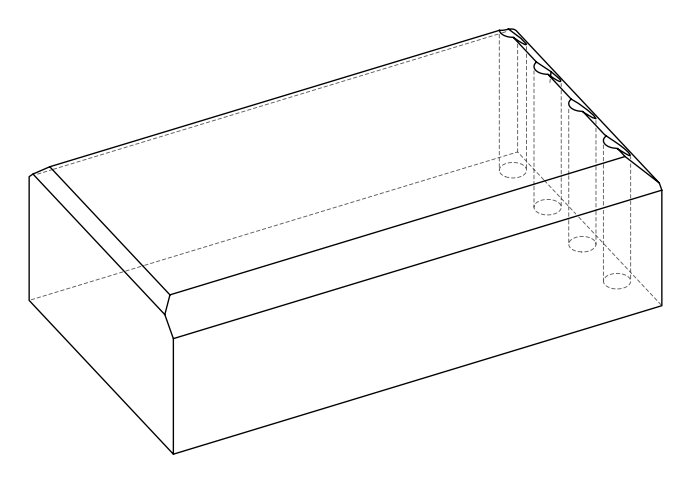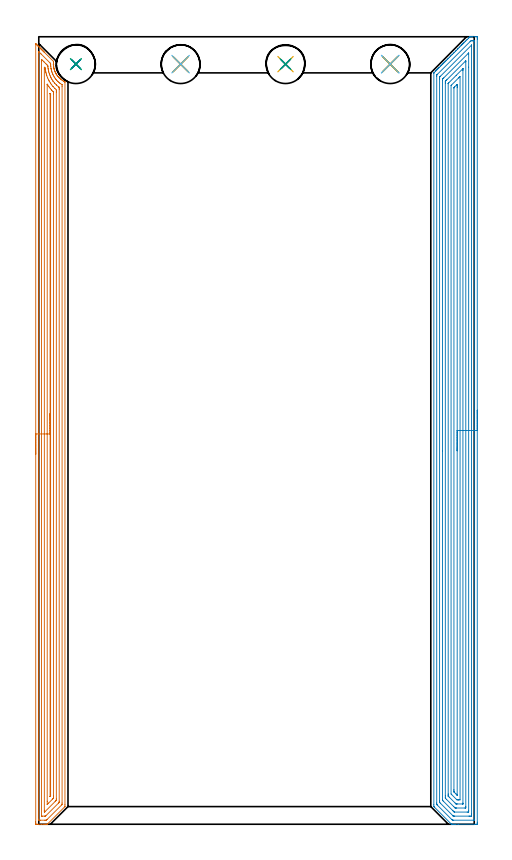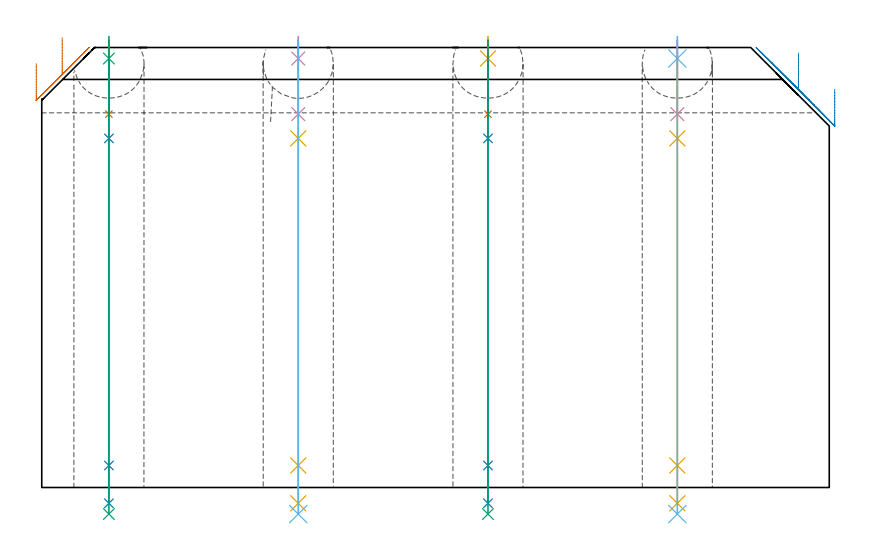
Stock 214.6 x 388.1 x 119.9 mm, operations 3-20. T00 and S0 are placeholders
(PLAN: 20 operations, 13 tool changes, 63.3 min)
(1 AREA_MILL | FG_CHAMFER_SURFACE | UGT0205_001 | 6.16 min | 7796 mm3)
(2 AREA_MILL_1 | FG_CHAMFER_SURFACE_1 | UGT0205_001 | 9.46 min | 33619 mm3)
(3 AREA_MILL_2 | FG_CHAMFER_SURFACE_2 | UGT0205_001 | 18.08 min | 38503 mm3)
(4 AREA_MILL_3 | FG_CHAMFER_SURFACE_3 | UGT0205_001 | 24.58 min | 86144 mm3)
(5 SPOT_DRILL | STEP1HOLE | NXT0321_9005460120000 | 0.05 min | 59 mm3)
(6 SPOT_DRILL_1 | STEP1HOLE_1 | NXT0321_9005460120000 | 0.05 min | 61 mm3)
(7 SPOT_DRILL_2 | STEP1HOLE_2 | NXT0321_9005460120000 | 0.05 min | 63 mm3)
(8 SPOT_DRILL_3 | STEP1HOLE_3 | NXT0321_9005460120000 | 0.05 min | 60 mm3)
(9 DRILL_BLIND_HOLE_INTO_CENTER | STEP1HOLE | NXT0301_092 | 0.08 min | 1406 mm3)
(10 GUN_DRILL_THROUGH_HOLE | STEP1HOLE | UGT0307_009 | 0.61 min | 11638 mm3)
(11 DRILL_TO_ENLARGE_THROUGH_HOLE | STEP1HOLE | UGT0301_258 | 0.52 min | 19845 mm3)
(12 DRILL_BLIND_HOLE_INTO_CENTER_1 | STEP1HOLE_1 | NXT0301_092 | 0.08 min | 1412 mm3)
(13 GUN_DRILL_THROUGH_HOLE_1 | STEP1HOLE_1 | UGT0307_009 | 0.61 min | 11638 mm3)
(14 DRILL_TO_ENLARGE_THROUGH_HOLE_1 | STEP1HOLE_1 | UGT0301_258 | 0.52 min | 19893 mm3)
(15 DRILL_BLIND_HOLE_INTO_CENTER_2 | STEP1HOLE_2 | NXT0301_092 | 0.08 min | 1405 mm3)
(16 GUN_DRILL_THROUGH_HOLE_2 | STEP1HOLE_2 | UGT0307_009 | 0.61 min | 11639 mm3)
(17 DRILL_TO_ENLARGE_THROUGH_HOLE_2 | STEP1HOLE_2 | UGT0301_258 | 0.52 min | 19894 mm3)
(18 DRILL_BLIND_HOLE_INTO_CENTER_3 | STEP1HOLE_3 | NXT0301_092 | 0.08 min | 1404 mm3)
(19 GUN_DRILL_THROUGH_HOLE_3 | STEP1HOLE_3 | UGT0307_009 | 0.61 min | 11639 mm3)
(20 DRILL_TO_ENLARGE_THROUGH_HOLE_3 | STEP1HOLE_3 | UGT0301_258 | 0.52 min | 19891 mm3)
(TOOL UGT0205_001 | Chamfer Mill 20 x 3 x 45 deg. | D20 FL50 Z2)
(TOOL NXT0321_9005460120000 | NC Spot Drill, 142deg, 12mm, Carbide, Uncoated | D12 PA142 FL30 Z2)
(TOOL NXT0301_092 | Carbide Drill 12.1mm [860.1-1210-061A1-MM 2214] | D12.1 PA140 FL77 Z2)
(TOOL UGT0307_009 | Gun Drill 12 mm | D12 PA130 FL24 Z1)
(TOOL UGT0301_258 | Twist Drill 19.1 mm | D19.1 PA118 FL140 Z2)
(OP 3 AREA_MILL_2)
G17 G21 G94 G90
T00 M6
G54
G17 G0 G90 X-1.5 Y182.35 S1061 M3
G43 Z129.9 H0
Z115.5
G94 G1 Y182.388 Z114.628 F250.
Y182.502 Z113.764
Y182.691 Z112.912
Y182.953 Z112.08
Y183.287 Z111.274
Y183.69 Z110.5
Y184.158 Z109.764
Y184.69 Z109.072
Y185.279 Z108.429
Y185.922 Z107.84
Y186.614 Z107.308
Y187.35 Z106.84
Y188.124 Z106.437
Y188.93 Z106.103
Y189.762 Z105.841
Y190.614 Z105.652
Y191.478 Z105.538
Y192.35 Z105.5
Y384.438
X-1.495 Y384.671 Z105.504
X-1.493 Y384.681 Z105.505
X-1.471 Y384.671 Z105.528
X-1.423 Y384.623 Z105.576
X-1.203 Y384.404 Z105.796
X-0.959 Y384.161 Z106.037
X-0.875 Y384.075 Z106.124
X-0.748 Y383.948 Z106.251
X-0.663 Y383.865 Z106.333
X-0.577 Y383.777 Z106.422
X-0.454 Y383.654 Z106.545
X-0.367 Y383.569 Z106.629
X-0.279 Y383.479 Z106.72
X-0.16 Y383.36 Z106.84
X-0.071 Y383.273 Z106.925
X0.019 Y383.182 Z107.018
X0.134 Y383.066 Z107.134
X0.225 Y382.977 Z107.221
X0.317 Y382.884 Z107.316
X0.428 Y382.772 Z107.428
X0.521 Y382.681 Z107.517
X0.615 Y382.586 Z107.614
X0.722 Y382.478 Z107.722
X0.817 Y382.385 Z107.813
X0.913 Y382.288 Z107.912
X1.016 Y382.184 Z108.016
X1.113 Y382.089 Z108.109
X1.211 Y381.99 Z108.21
X1.31 Y381.89 Z108.31
X1.409 Y381.793 Z108.405
X1.508 Y381.692 Z108.508
X1.604 Y381.596 Z108.604
X1.705 Y381.497 Z108.701
X1.806 Y381.394 Z108.806
X1.898 Y381.302 Z108.898
X2.001 Y381.201 Z108.997
X2.104 Y381.096 Z109.104
X2.192 Y381.008 Z109.192
X2.297 Y380.905 Z109.293
X2.402 Y380.798 Z109.402
X2.486 Y380.714 Z109.486
X2.592 Y380.609 Z109.589
X2.7 Y380.5 Z109.7
X2.78 Y380.42 Z109.78
X2.888 Y380.313 Z109.884
X7.17 Y376.031 Z114.166
X7.278 Y375.921 Z114.272
X7.274 Y375.592 Z114.274
X7.27 Y375.439 Z114.27
X7.265 Y375.217 Z114.265
Y375.137 Z114.26
X7.263 Y375.059 Z114.257
X7.256 Y374.815 Z114.255
Y374.808
Y374.703 Z114.247
X7.253 Y374.616 Z114.246
Y374.601 Z114.247
X7.256 Y374.493 Z114.251
Y374.49
X7.268 Y374.154 Z114.261
X7.285 Y373.928 Z114.276
X7.299 Y373.707 Z114.294
X7.322 Y373.51 Z114.318
X7.342 Y373.349 Z114.337
X7.351 Y373.261 Z114.349
X7.353 Y373.249 Z114.351
X7.426 Y372.813 Z114.424
X7.502 Y372.456 Z114.498
X7.52 Y372.367 Z114.518
X7.563 Y372.191 Z114.563
X7.578 Y372.134 Z114.577
X7.642 Y371.902 Z114.641
X7.755 Y371.562 Z114.753
X7.784 Y371.474 Z114.783
X7.919 Y371.116 Z114.918
X7.953 Y371.025 Z114.953
X8.108 Y370.668 Z115.104
X8.145 Y370.581 Z115.143
X8.198 Y370.471 Z115.198
X8.216 Y370.435 Z115.215
X8.329 Y370.207 Z115.327
X8.432 Y370.013 Z115.431
X8.526 Y369.839 Z115.524
X8.564 Y369.774 Z115.561
X8.615 Y369.687 Z115.612
X8.91 Y369.236 Z115.908
X9.103 Y368.964 Z116.101
X9.223 Y368.794 Z116.222
X9.348 Y368.634 Z116.348
X9.408 Y368.558 Z116.408
X9.645 Y368.284 Z116.644
X9.698 Y368.224 Z116.697
X9.918 Y367.987 Z116.917
X9.998 Y367.9 Z116.997
X10.292 Y367.617 Z117.29
X10.549 Y367.391 Z117.549
X10.647 Y367.305 Z117.646
X10.908 Y367.093 Z117.905
X11.012 Y367.007 Z118.01
X11.175 Y366.888 Z118.174
X11.612 Y366.592 Z118.611
X12.058 Y366.317 Z119.057
X12.27 Y366.199 Z119.269
X12.422 Y366.114 Z119.422
X12.519 Y366.066 Z119.519
X12.758 Y365.951 Z119.754
X12.87 Y365.892 Z119.862
X12.897 Y365.874 Z119.889
X12.9 Y365.752 Z119.9
Y9.563
X12.893 Y8.698 Z119.893
X12.868 Y8.669 Z119.867
X12.803 Y8.602 Z119.801
X4.368 Y0.168 Z111.368
X4.207 Y0.004 Z111.199
X4.193 Y0.001 Z111.185
X4.015 Y0. Z111.015
X3.299 Z110.298
X2.592 Z109.588
X1.352 Z108.349
X-0.071 Z106.925
X-0.692 Z106.305
X-0.959 Y0.001 Z106.037
X-1.188 Y0.003 Z105.809
X-1.491 Y0.008 Z105.505
X-1.494 Y0.086 Z105.503
X-1.499 Y0.625 Z105.501
X-1.5 Y1.169 Z105.5
Y192.35
X-0.086 Z106.914
X-0.085 Y380.514 Z106.915
X-0.071 Y380.809 Z106.929
X0.246 Y380.5 Z107.246
X0.817 Y379.933 Z107.817
X1.144 Y379.606 Z108.144
X5.612 Y375.137 Z112.612
X5.731 Y375.013 Z112.731
X5.824 Y374.915 Z112.824
X5.834 Y374.842 Z112.834
X5.841 Y374.548 Z112.841
X5.853 Y374.243 Z112.853
X5.889 Y373.606 Z112.889
X5.912 Y373.349 Z112.912
X6.015 Y372.586 Z113.015
X6.037 Y372.456 Z113.037
X6.144 Y371.897 Z113.144
X6.221 Y371.562 Z113.221
X6.232 Y371.517 Z113.232
X6.248 Y371.457 Z113.248
X6.386 Y371. Z113.386
X6.496 Y370.668 Z113.496
X6.703 Y370.106 Z113.703
X6.844 Y369.774 Z113.844
X7.032 Y369.351 Z114.032
X7.185 Y369.035 Z114.185
X7.217 Y368.973 Z114.217
X7.267 Y368.88 Z114.267
X7.575 Y368.333 Z114.575
X7.803 Y367.987 Z114.803
X7.92 Y367.816 Z114.92
X8.22 Y367.397 Z115.22
X8.455 Y367.093 Z115.455
X8.807 Y366.682 Z115.807
X9.263 Y366.199 Z116.263
X9.695 Y365.798 Z116.695
X10.281 Y365.305 Z117.281
X10.583 Y365.082 Z117.583
X11.251 Y364.632 Z118.251
X11.471 Y364.486 Z118.471
X11.483 Y364.411 Z118.483
X11.484 Y364.398 Z118.484
X11.486 Y363.517 Z118.486
X11.485 Y10.442 Z118.485
X11.471 Y9.733 Z118.471
X11.39 Y9.645 Z118.39
X11.312 Y9.563 Z118.312
X4.162 Y2.412 Z111.162
X3.816 Y2.074 Z110.816
X3.768 Y2.03 Z110.768
X3.735 Y2.01 Z110.735
X3.685 Y2.007 Z110.685
X3.48 Y2.003 Z110.48
X3.002 Y2. Z110.002
X0.817 Y2.001 Z107.817
X0.336 Y2.003 Z107.336
X-0.071 Y2.01 Z106.929
X-0.085 Y2.412 Z106.915
Y2.427
X-0.086 Y192.35 Z106.914
X1.328 Z108.328
X1.329 Y376.031 Z108.329
X1.33 Y376.408 Z108.33
X1.334 Y376.925 Z108.334
X1.335 Y376.947 Z108.335
X1.368 Y376.925 Z108.368
X1.705 Y376.594 Z108.705
X2.27 Y376.031 Z109.27
X2.592 Y375.708 Z109.592
X3.48 Y374.82 Z110.48
X4.056 Y374.243 Z111.056
X4.368 Y373.925 Z111.368
X4.434 Y373.855 Z111.434
X4.456 Y373.632 Z111.456
X4.482 Y373.349 Z111.482
X4.496 Y373.221 Z111.496
X4.594 Y372.456 Z111.594
X4.63 Y372.192 Z111.63
X4.747 Y371.562 Z111.747
X4.852 Y371.075 Z111.852
X4.954 Y370.668 Z111.954
X5.208 Y369.823 Z112.208
X5.225 Y369.774 Z112.225
X5.256 Y369.688 Z112.256
X5.575 Y368.88 Z112.575
X5.822 Y368.31 Z112.822
X5.983 Y367.987 Z112.983
X6.144 Y367.676 Z113.144
X6.472 Y367.093 Z113.472
X7.032 Y366.236 Z114.032
X7.057 Y366.199 Z114.057
X7.121 Y366.109 Z114.121
X7.765 Y365.305 Z114.765
X7.92 Y365.125 Z114.92
X8.612 Y364.411 Z115.612
X8.807 Y364.23 Z115.807
X9.637 Y363.517 Z116.637
X9.995 Y363.248 Z116.995
X10.041 Y363.211 Z117.041
X10.065 Y363.188 Z117.065
X10.067 Y363.174 Z117.067
X10.07 Y363.14 Z117.07
X10.071 Y362.624 Z117.071
Y362.245
Y11.351
X10.07 Y10.974 Z117.07
X10.067 Y10.844 Z117.067
X10.065 Y10.784 Z117.065
X10.03 Y10.741 Z117.03
X9.757 Y10.457 Z116.757
X9.726 Y10.425 Z116.726
X3.48 Y4.18 Z110.48
X3.304 Y4.016 Z110.304
X3.136 Y4.01 Z110.136
X2.79 Y4.001 Z109.79
X1.705 Z108.705
X1.506 Y4.004 Z108.506
X1.374 Y4.008 Z108.374
X1.335 Y4.011 Z108.335
X1.333 Y4.029 Z108.333
X1.331 Y4.074 Z108.331
X1.329 Y4.2 Z108.329
X1.328 Y192.35 Z108.328
X2.743 Z109.743
Y372.304
X2.751 Y373.088 Z109.751
X2.833 Y373.009 Z109.833
X3.018 Y372.823 Z110.018
X3.109 Y372.731 Z110.109
X3.13 Y372.589 Z110.13
X3.15 Y372.456 Z110.15
X3.209 Y372.022 Z110.209
X3.241 Y371.803 Z110.241
X3.284 Y371.562 Z110.284
X3.437 Y370.753 Z110.437
X3.447 Y370.702 Z110.447
X3.454 Y370.668 Z110.454
X3.48 Y370.55 Z110.48
X3.687 Y369.774 Z110.687
X3.774 Y369.478 Z110.774
X3.966 Y368.88 Z110.966
X4.258 Y368.097 Z111.258
X4.302 Y367.987 Z111.302
X4.368 Y367.828 Z111.368
X4.702 Y367.093 Z111.702
X5.037 Y366.42 Z112.037
X5.161 Y366.199 Z112.161
X5.256 Y366.038 Z112.256
X5.719 Y365.305 Z112.719
X6.144 Y364.676 Z113.144
X6.349 Y364.411 Z113.349
X7.032 Y363.561 Z114.032
X7.07 Y363.517 Z114.07
X7.947 Y362.624 Z114.947
X8.65 Y361.888 Z115.65
X8.657 Y360.836 Z115.657
Y12.396
X8.656 Y12.244 Z115.656
X8.652 Y11.874 Z115.652
X8.65 Y11.83 Z115.65
X8.636 Y11.797 Z115.636
X8.587 Y11.743 Z115.587
X8.504 Y11.656 Z115.504
X8.202 Y11.351 Z115.202
X8.06 Y11.209 Z115.06
X3.009 Y6.159 Z110.009
X2.928 Y6.082 Z109.928
X2.872 Y6.032 Z109.872
X2.843 Y6.01 Z109.843
X2.817 Y6.008 Z109.817
X2.765 Y6.01 Z109.765
X2.749 Y6.022 Z109.749
X2.748 Y6.072 Z109.748
X2.745 Y6.21 Z109.745
X2.743 Y6.73 Z109.743
Y6.881
Y192.35
X4.157 Z111.157
Y364.411
X4.158 Y364.622 Z111.158
X4.161 Y364.694 Z111.161
X4.163 Y364.728 Z111.163
X4.379 Y364.411 Z111.379
X4.397 Y364.382 Z111.397
X4.971 Y363.517 Z111.971
X5.256 Y363.115 Z112.256
X5.646 Y362.624 Z112.646
X6.144 Y362.012 Z113.144
X6.409 Y361.73 Z113.409
X7.032 Y361.088 Z114.032
X7.155 Y360.958 Z114.155
X7.214 Y360.891 Z114.214
X7.236 Y360.862 Z114.236
X7.238 Y360.836 Z114.238
X7.241 Y360.625 Z114.241
X7.243 Y359.942 Z114.243
Y359.729
Y13.819
X7.241 Y13.138 Z114.241
X7.239 Y12.93 Z114.239
X7.236 Y12.859 Z114.236
X7.196 Y12.806 Z114.196
X7.032 Y12.635 Z114.032
X6.839 Y12.438 Z113.839
X6.646 Y12.244 Z113.646
X4.859 Y10.457 Z111.859
X4.612 Y10.211 Z111.612
X4.368 Y9.97 Z111.368
X4.161 Y9.771 Z111.161
X4.16 Y9.773 Z111.16
X4.158 Y9.774 Z111.158
X4.157 Y11.351 Z111.157
Y192.35
X5.571 Z112.571
X5.572 Y359.942 Z112.572
X5.573 Y360.035 Z112.573
X5.576 Y360.081 Z112.576
X5.577 Y360.091 Z112.577
X5.583 Y360.088 Z112.583
X5.735 Y359.942 Z112.735
X5.81 Y359.86 Z112.81
X5.822 Y359.844 Z112.822
X5.825 Y359.829 Z112.825
X5.827 Y359.791 Z112.827
X5.828 Y359.625 Z112.828
X5.829 Y359.365 Z112.829
X5.828 Y14.35 Z112.828
X5.826 Y14.032 Z112.826
X5.824 Y13.924 Z112.824
X5.822 Y13.883 Z112.822
X5.602 Y13.651 Z112.602
X5.581 Y13.634 Z112.581
X5.576 Y13.632 Z112.576
X5.575 Y13.634 Z112.575
X5.573 Y13.652 Z112.573
X5.572 Y13.714 Z112.572
X5.571 Y192.35 Z112.571
Y193.222 Z112.609
Y194.086 Z112.723
Y194.938 Z112.912
Y195.77 Z113.174
Y196.576 Z113.508
Y197.35 Z113.911
Y198.086 Z114.38
Y198.778 Z114.911
Y199.421 Z115.5
Y200.01 Z116.143
Y200.542 Z116.835
Y201.01 Z117.571
Y201.413 Z118.345
Y201.747 Z119.151
Y202.009 Z119.983
Y202.198 Z120.835
Y202.312 Z121.7
Y202.35 Z122.571
G0 Z129.9
M5
M2
(OP 4 AREA_MILL_3)
G17 G21 G94 G90
T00 M6
G54
G17 G0 G90 X216.1 Y204.05 S1061 M3
G43 Z129.9 H0
Z108.5
G94 G1 Y204.012 Z107.628 F250.
Y203.898 Z106.763
Y203.709 Z105.912
Y203.447 Z105.08
Y203.113 Z104.274
Y202.71 Z103.5
Y202.241 Z102.764
Y201.71 Z102.072
Y201.121 Z101.429
Y200.478 Z100.84
Y199.786 Z100.308
Y199.05 Z99.84
Y198.276 Z99.437
Y197.47 Z99.103
Y196.638 Z98.841
Y195.786 Z98.652
Y194.922 Z98.538
Y194.05 Z98.5
Y0.996
X216.099 Y0.619 Z98.501
X216.095 Y0.108 Z98.503
X216.092 Y0.009 Z98.506
X215.587 Y0.004 Z99.01
X214.973 Y0. Z99.624
X206.729 Z107.866
X205.299 Z109.297
X204.957 Z109.638
X204.272 Z110.327
X203.87 Z110.729
X203.454 Y0.001 Z111.139
X203.399 Y0.01 Z111.194
X203.297 Y0.101 Z111.299
X203.227 Y0.173 Z111.372
X195.009 Y8.391 Z119.591
X194.742 Y8.66 Z119.857
X194.707 Y8.699 Z119.893
X194.7 Y9.554 Z119.9
Y370.058
X194.704 Y370.295 Z119.89
X194.745 Y370.347 Z119.851
X195.517 Y371.118 Z119.081
X195.656 Y371.258 Z118.94
X195.797 Y371.399 Z118.8
X195.956 Y371.557 Z118.642
X196.099 Y371.701 Z118.497
X196.244 Y371.845 Z118.354
X196.395 Y371.996 Z118.203
X196.542 Y372.144 Z118.054
X196.691 Y372.292 Z117.907
X196.834 Y372.435 Z117.764
X196.985 Y372.587 Z117.611
X197.138 Y372.739 Z117.46
X197.273 Y372.874 Z117.324
X197.427 Y373.03 Z117.168
X197.883 Y373.483 Z116.717
X198.18 Y373.781 Z116.418
X198.313 Y373.915 Z116.283
X198.697 Y374.297 Z115.903
X198.819 Y374.419 Z115.781
X199.074 Y374.675 Z115.525
X199.199 Y374.801 Z115.397
X199.561 Y375.161 Z115.039
X199.727 Y375.328 Z114.872
X199.967 Y375.568 Z114.631
X200.085 Y375.687 Z114.511
X200.425 Y376.025 Z114.175
X200.636 Y376.237 Z113.963
X200.86 Y376.461 Z113.738
X200.971 Y376.573 Z113.625
X201.545 Y377.146 Z113.054
X201.754 Y377.355 Z112.844
X201.857 Y377.459 Z112.739
X202.3 Y377.9 Z112.3
X202.743 Y378.344 Z111.854
X202.946 Y378.546 Z111.653
X203.016 Y378.616 Z111.584
X203.628 Y379.23 Z110.968
X203.839 Y379.44 Z110.76
X203.88 Y379.48 Z110.72
X204.514 Y380.116 Z110.082
X204.743 Y380.343 Z109.857
X205.4 Y381.002 Z109.196
X205.607 Y381.207 Z108.993
X206.286 Y381.887 Z108.311
X206.471 Y382.071 Z108.129
X206.52 Y382.12 Z108.08
X207.172 Y382.773 Z107.425
X207.335 Y382.935 Z107.265
X207.413 Y383.013 Z107.187
X208.058 Y383.659 Z106.539
X208.199 Y383.799 Z106.401
X208.307 Y383.907 Z106.293
X208.5 Y384.102 Z106.097
X208.603 Y384.205 Z105.994
X208.943 Y384.545 Z105.654
X209.062 Y384.662 Z105.537
X209.2 Y384.8 Z105.4
X209.386 Y384.987 Z105.211
X209.497 Y385.098 Z105.1
X210.093 Y385.694 Z104.506
X210.272 Y385.873 Z104.325
X210.39 Y385.992 Z104.207
X210.987 Y386.587 Z103.612
X211.158 Y386.759 Z103.439
X211.88 Y387.481 Z102.719
X212.044 Y387.645 Z102.553
X212.487 Y388.086 Z102.113
X212.496 Y388.095 Z102.103
X212.522 Y388.1 Z102.077
X212.93 Z101.669
X213. Z101.599
X213.815 Z100.779
X215.044 Z99.553
X215.587 Y388.096 Z99.007
X216.091 Y388.091 Z98.505
X216.094 Y387.992 Z98.502
X216.099 Y387.481 Z98.501
X216.1 Y386.963 Z98.5
Y194.05
X214.686 Z99.914
Y2.406
X214.684 Y2.187 Z99.916
X214.682 Y2.077 Z99.918
X214.679 Y2.026 Z99.921
X214.671 Y2.01 Z99.929
X214.621 Y2.008 Z99.979
X214.217 Y2.001 Z100.383
X204.473 Z110.127
X204.071 Y2.006 Z110.529
X203.937 Y2.01 Z110.663
X203.839 Y2.022 Z110.761
X203.762 Y2.097 Z110.838
X203.445 Y2.406 Z111.155
X196.297 Y9.554 Z118.303
X196.199 Y9.657 Z118.401
X196.14 Y9.722 Z118.46
X196.121 Y9.75 Z118.479
X196.12 Y9.774 Z118.48
X196.117 Y9.993 Z118.483
X196.114 Y10.432 Z118.486
Y368.718
X196.12 Y369.157 Z118.48
X196.123 Y369.261 Z118.477
X196.181 Y369.324 Z118.419
X196.281 Y369.428 Z118.319
X196.462 Y369.612 Z118.138
X212.544 Y385.694 Z102.056
X212.74 Y385.885 Z101.86
X212.93 Y386.07 Z101.67
X213.421 Y386.092 Z101.179
X213.815 Y386.097 Z100.785
X214.299 Y386.099 Z100.301
X214.552 Y386.095 Z100.048
X214.664 Y386.09 Z99.936
X214.679 Y386.088 Z99.921
X214.681 Y386.07 Z99.919
X214.684 Y386.019 Z99.916
X214.685 Y385.916 Z99.915
X214.686 Y385.709 Z99.914
Y194.05
X213.272 Z101.328
X213.271 Y5.087 Z101.329
X213.27 Y4.743 Z101.33
X213.267 Y4.193 Z101.333
X213.265 Y4.03 Z101.335
X213.112 Y4.009 Z101.488
X212.93 Y4.005 Z101.67
X212.235 Y4. Z102.365
X212.044 Z102.556
X204.957 Y4.001 Z109.643
X204.766 Y4.003 Z109.834
X204.383 Y4.01 Z110.217
X204.295 Y4.016 Z110.305
X204.269 Y4.038 Z110.331
X204.214 Y4.088 Z110.386
X204.106 Y4.193 Z110.494
X204.071 Y4.228 Z110.529
X197.853 Y10.447 Z116.747
X197.536 Y10.785 Z117.064
X197.531 Y11.341 Z117.069
X197.529 Y11.685 Z117.071
Y367.276
X197.53 Y367.825 Z117.07
X197.533 Y368.165 Z117.067
X197.535 Y368.215 Z117.065
X197.557 Y368.246 Z117.043
X197.626 Y368.319 Z116.974
X197.87 Y368.571 Z116.73
X197.944 Y368.644 Z116.656
X213.206 Y383.907 Z101.394
X213.231 Y383.93 Z101.369
X213.255 Y383.948 Z101.345
X213.265 Y383.954 Z101.335
X213.267 Y383.949 Z101.333
X213.27 Y383.927 Z101.33
X213.271 Y383.907 Z101.329
X213.272 Y383.703 Z101.328
Y194.05
X211.857 Z102.743
Y6.873
X211.855 Y6.17 Z102.745
X211.853 Y6.068 Z102.747
X211.851 Y6.015 Z102.749
X211.807 Y6.01 Z102.793
X211.591 Y6.005 Z103.009
X211.158 Y6. Z103.442
X204.937 Z109.663
X204.829 Y6.004 Z109.771
X204.776 Y6.008 Z109.824
X204.748 Y6.013 Z109.852
X204.643 Y6.114 Z109.957
X204.265 Y6.486 Z110.335
X204.071 Y6.678 Z110.529
X203.875 Y6.873 Z110.725
X199.408 Y11.341 Z115.192
X199.171 Y11.581 Z115.429
X199.011 Y11.745 Z115.589
X198.955 Y11.805 Z115.645
X198.95 Y11.828 Z115.65
X198.947 Y11.87 Z115.653
X198.944 Y12.045 Z115.656
X198.943 Y183.972 Z115.657
Y366.743
X198.945 Y366.931 Z115.655
X198.948 Y367.107 Z115.652
X198.951 Y367.19 Z115.649
X199.006 Y367.248 Z115.594
X199.165 Y367.412 Z115.435
X199.573 Y367.825 Z115.027
X211.618 Y379.869 Z102.982
X211.693 Y379.942 Z102.907
X211.781 Y380.024 Z102.819
X211.85 Y380.088 Z102.75
X211.852 Y379.977 Z102.748
X211.856 Y379.629 Z102.744
X211.857 Y373.09 Z102.743
Y194.05
X210.443 Z104.157
Y8.66
X210.442 Y8.489 Z104.158
X210.438 Y8.316 Z104.162
X210.429 Y8.01 Z104.171
X210.272 Y8.006 Z104.328
X210.04 Y8.001 Z104.56
X205.843 Y8. Z108.757
X205.611 Y8.001 Z108.989
X205.285 Y8.007 Z109.315
X205.205 Y8.01 Z109.395
X205.098 Y8.109 Z109.502
X204.957 Y8.245 Z109.643
X204.538 Y8.66 Z110.062
X200.964 Y12.234 Z113.636
X200.528 Y12.674 Z114.072
X200.417 Y12.789 Z114.183
X200.364 Y12.846 Z114.236
X200.361 Y12.955 Z114.239
X200.359 Y13.128 Z114.241
X200.357 Y13.3 Z114.243
Y14.021
Y365.317
X200.362 Y366.038 Z114.238
X200.364 Y366.123 Z114.236
X200.368 Y366.158 Z114.232
X200.387 Y366.18 Z114.213
X200.528 Y366.327 Z114.072
X200.828 Y366.629 Z113.772
X201.129 Y366.931 Z113.471
X210.169 Y375.97 Z104.431
X210.272 Y376.072 Z104.328
X210.377 Y376.172 Z104.223
X210.436 Y376.226 Z104.164
X210.439 Y376.153 Z104.161
X210.441 Y376.038 Z104.159
X210.443 Y375.866 Z104.157
Y375.693
Y194.05
X209.029 Z105.571
Y10.447
X209.028 Y10.181 Z105.572
X209.026 Y10.048 Z105.574
X209.023 Y10.017 Z105.577
X209.021 Y10.01 Z105.579
X209.007 Y10.007 Z105.593
X208.942 Y10.001 Z105.658
X206.286 Z108.314
X205.843 Y10.005 Z108.757
X205.696 Y10.01 Z108.904
X205.646 Y10.014 Z108.954
X205.606 Y10.05 Z108.994
X205.524 Y10.127 Z109.076
X205.201 Y10.447 Z109.399
X202.3 Y13.348 Z112.3
X201.966 Y13.686 Z112.634
X201.799 Y13.858 Z112.801
X201.781 Y13.879 Z112.819
X201.778 Y13.9 Z112.822
X201.774 Y13.945 Z112.826
X201.772 Y14.021 Z112.828
X201.771 Y14.554 Z112.829
Y14.914
X201.772 Y364.964 Z112.828
X201.773 Y365.054 Z112.827
X201.775 Y365.098 Z112.825
X201.778 Y365.117 Z112.822
X201.798 Y365.144 Z112.802
X202.048 Y365.399 Z112.552
X205.716 Y369.068 Z108.884
X208.981 Y372.332 Z105.619
X208.997 Y372.345 Z105.603
X209.017 Y372.359 Z105.583
X209.022 Y372.344 Z105.578
X209.024 Y372.292 Z105.576
X209.028 Y372.029 Z105.572
X209.029 Y371.759 Z105.571
Y371.399
Y194.05
X207.615 Z106.985
Y12.01
X206.959 Y12.002 Z107.641
X206.729 Y12.003 Z107.871
X206.497 Y12.009 Z108.103
X206.083 Y12.026 Z108.517
X205.863 Y12.234 Z108.737
X205.843 Y12.254 Z108.757
X203.516 Y14.581 Z111.084
X203.185 Y14.913 Z111.415
Y364.076
X203.269 Y364.167 Z111.331
X203.349 Y364.251 Z111.251
X206.922 Y367.825 Z107.678
X207.272 Y368.17 Z107.328
X207.615 Y368.505 Z106.985
Y194.05
X206.201 Z108.399
X206.2 Y14.434 Z108.4
X206.199 Y14.39 Z108.401
X206.197 Y14.367 Z108.403
X206.196 Y14.365 Z108.404
X206.189 Y14.368 Z108.411
X206.052 Y14.499 Z108.548
X205.843 Y14.704 Z108.757
X205.632 Y14.914 Z108.968
X204.957 Y15.59 Z109.643
X204.74 Y15.808 Z109.86
X204.667 Y15.886 Z109.933
X204.612 Y15.946 Z109.988
X204.607 Y15.989 Z109.993
X204.603 Y16.165 Z109.997
X204.6 Y16.701 Z110.
Y17.062
Y362.824
X204.603 Y362.958 Z109.997
X204.606 Y363.023 Z109.994
X204.609 Y363.051 Z109.991
X204.931 Y363.384 Z109.669
X205.798 Y364.251 Z108.802
X205.821 Y364.273 Z108.779
X205.843 Y364.293 Z108.757
X206.194 Y364.594 Z108.406
X206.197 Y364.251 Z108.403
X206.199 Y363.891 Z108.401
X206.2 Y363.358 Z108.4
X206.201 Y362.997 Z108.399
Y194.05
Y193.178 Z108.438
Y192.313 Z108.551
Y191.462 Z108.74
Y190.63 Z109.003
Y189.824 Z109.336
Y189.05 Z109.739
Y188.314 Z110.208
Y187.622 Z110.739
Y186.979 Z111.328
Y186.39 Z111.972
Y185.858 Z112.664
Y185.39 Z113.399
Y184.987 Z114.173
Y184.653 Z114.979
Y184.391 Z115.811
Y184.202 Z116.663
Y184.088 Z117.528
Y184.05 Z118.399
G0 Z129.9
M5
M2
(OP 5 SPOT_DRILL)
G17 G21 G94 G90
T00 M6
G54
G17 G0 G90 X18.3 Y374.6 S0 M3
G43 Z129.9 H0
G94 G81 G98 Z116.9 F250. R122.9
G80
M5
M2
(OP 6 SPOT_DRILL_1)
G17 G21 G94 G90
T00 M6
G54
G17 G0 G90 X69.9 Y374.6 S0 M3
G43 Z129.9 H0
G94 G81 G98 Z116.9 F250. R122.9
G80
M5
M2
(OP 7 SPOT_DRILL_2)
G17 G21 G94 G90
T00 M6
G54
G17 G0 G90 X121.6 Y374.6 S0 M3
G43 Z129.9 H0
G94 G81 G98 Z116.9 F250. R122.9
G80
M5
M2
(OP 8 SPOT_DRILL_3)
G17 G21 G94 G90
T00 M6
G54
G17 G0 G90 X173.2 Y374.6 S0 M3
G43 Z129.9 H0
G94 G81 G98 Z116.9 F250. R122.9
G80
M5
M2
(OP 9 DRILL_BLIND_HOLE_INTO_CENTER)
G17 G21 G94 G90
T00 M6
G54
G17 G0 G90 X18.3 Y374.6 S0 M3
G43 Z129.9 H1
G94 G81 G98 Z101.75 F250. R121.9
G80
M5
M2
(OP 10 GUN_DRILL_THROUGH_HOLE)
G17 G21 G94 G90
T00 M6
G54
G17 G0 G90 X18.3 Y374.6 M8
G43 Z129.9 H0
Z116.11
S716 M3
G94 G1 Z95.136 F125. M26
G4 X.084
Z6. F250.
G4 X.084
Z-4.298 F125.
G4 X.084
M5
M9
G0 Z116.11
Z129.9
M2
(OP 11 DRILL_TO_ENLARGE_THROUGH_HOLE)
G17 G21 G94 G90
T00 M6
G54
G17 G0 G90 X18.3 Y374.6 S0 M3
G43 Z129.9 H0
G94 G73 G98 Z-7.238 F250. Q18.163 R121.9
G80
M5
M2
(OP 12 DRILL_BLIND_HOLE_INTO_CENTER_1)
G17 G21 G94 G90
T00 M6
G54
G17 G0 G90 X69.9 Y374.6 S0 M3
G43 Z129.9 H1
G94 G81 G98 Z101.75 F250. R121.9
G80
M5
M2
(OP 13 GUN_DRILL_THROUGH_HOLE_1)
G17 G21 G94 G90
T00 M6
G54
G17 G0 G90 X69.9 Y374.6 M8
G43 Z129.9 H0
Z116.11
S716 M3
G94 G1 Z95.136 F125. M26
G4 X.084
Z6. F250.
G4 X.084
Z-4.298 F125.
G4 X.084
M5
M9
G0 Z116.11
Z129.9
M2
(OP 14 DRILL_TO_ENLARGE_THROUGH_HOLE_1)
G17 G21 G94 G90
T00 M6
G54
G17 G0 G90 X69.9 Y374.6 S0 M3
G43 Z129.9 H0
G94 G73 G98 Z-7.238 F250. Q18.163 R121.9
G80
M5
M2
(OP 15 DRILL_BLIND_HOLE_INTO_CENTER_2)
G17 G21 G94 G90
T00 M6
G54
G17 G0 G90 X121.6 Y374.6 S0 M3
G43 Z129.9 H1
G94 G81 G98 Z101.75 F250. R121.9
G80
M5
M2
(OP 16 GUN_DRILL_THROUGH_HOLE_2)
G17 G21 G94 G90
T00 M6
G54
G17 G0 G90 X121.6 Y374.6 M8
G43 Z129.9 H0
Z116.11
S716 M3
G94 G1 Z95.136 F125. M26
G4 X.084
Z6. F250.
G4 X.084
Z-4.298 F125.
G4 X.084
M5
M9
G0 Z116.11
Z129.9
M2
(OP 17 DRILL_TO_ENLARGE_THROUGH_HOLE_2)
G17 G21 G94 G90
T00 M6
G54
G17 G0 G90 X121.6 Y374.6 S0 M3
G43 Z129.9 H0
G94 G73 G98 Z-7.238 F250. Q18.163 R121.9
G80
M5
M2
(OP 18 DRILL_BLIND_HOLE_INTO_CENTER_3)
G17 G21 G94 G90
T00 M6
G54
G17 G0 G90 X173.2 Y374.6 S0 M3
G43 Z129.9 H1
G94 G81 G98 Z101.75 F250. R121.9
G80
M5
M2
(OP 19 GUN_DRILL_THROUGH_HOLE_3)
G17 G21 G94 G90
T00 M6
G54
G17 G0 G90 X173.2 Y374.6 M8
G43 Z129.9 H0
Z116.11
S716 M3
G94 G1 Z95.136 F125. M26
G4 X.084
Z6. F250.
G4 X.084
Z-4.298 F125.
G4 X.084
M5
M9
G0 Z116.11
Z129.9
M2
(OP 20 DRILL_TO_ENLARGE_THROUGH_HOLE_3)
G17 G21 G94 G90
T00 M6
G54
G17 G0 G90 X173.2 Y374.6 S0 M3
G43 Z129.9 H0
G94 G73 G98 Z-7.238 F250. Q18.163 R121.9
G80
M5
M2
